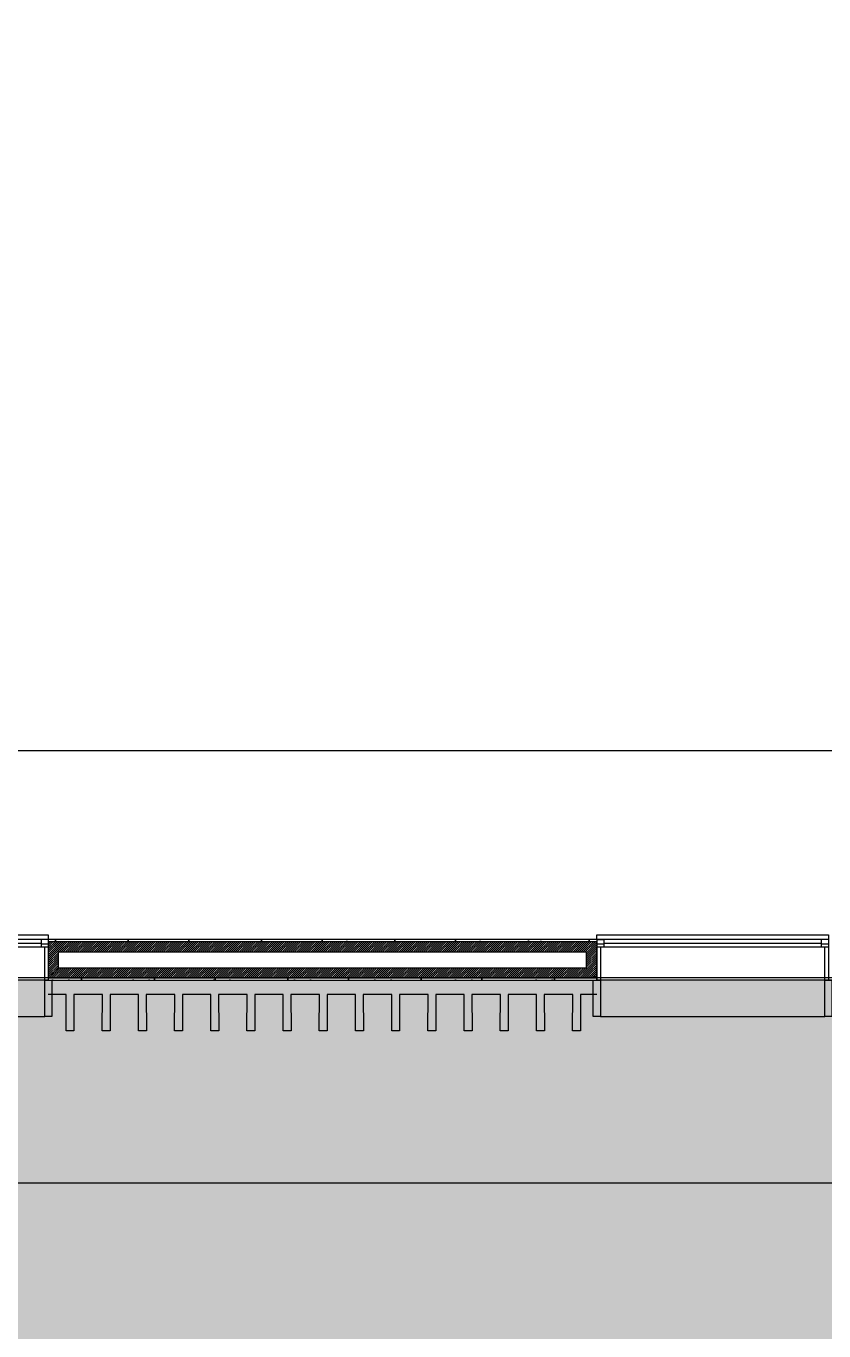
# Model space of a CAD drawing. Header units: millimetres. Extents: x -284281 to 1648660, y -821378 to -151356.
# Drawn here: x 180588 to 186100, y -261833 to -252820 of the extents above; entities that cross this region are included whole.
import ezdxf

# ---------------------------------------------------------------- set-up
doc = ezdxf.new("R2010")
doc.units = ezdxf.units.MM
doc.header["$MEASUREMENT"] = 0
doc.set_wipeout_variables(frame=1)
doc.linetypes.add('Traits', pattern=[282.222223, 141.111112, -141.111112])
doc.linetypes.add('Wipeout_Contour', pattern=[1000, 0, -1000])
for name, color, linetype in [('Cotations - 1_100', 7, 'Continuous'), ('Fenêtres ARCHICAD', 7, 'Continuous'), ('Nouveau_0', 7, 'Continuous'), ('Sols_ Dalles', 7, 'Continuous')]:
    doc.layers.add(name, color=color, linetype=linetype)
doc.styles.add('STYLE_GENERE_2', font='arial.ttf')
doc.dimstyles.new('STYLE_GENERE__1', dxfattribs={"dimtxt": 250, "dimasz": 190, "dimexe": 0.18, "dimexo": 0.0625, "dimgap": 0, "dimtad": 1, "dimtih": 1, "dimtoh": 1, "dimlfac": 0.001, "dimzin": 0, "dimdsep": 46, "dimtxsty": 'STYLE_GENERE_2', "dimblk": 'ARROWHEAD_6', "dimblk1": 'ARROWHEAD_6', "dimblk2": 'ARROWHEAD_6', "dimcen": 0.09, "dimse1": 1, "dimse2": 1, "dimclrd": 7, "dimclre": 7, "dimclrt": 7, "dimazin": 0, "dimtfac": 1, "dimtdec": 4, "dimtmove": 0, "dimatfit": 3, "dimfxl": 1, "dimtolj": 1, "dimtzin": 0, "dimarcsym": 0})
doc.dimstyles.new('STYLE_GENERE__2', dxfattribs={"dimtxt": 250, "dimasz": 190, "dimexe": 0.18, "dimexo": 0.0625, "dimgap": 0, "dimtad": 1, "dimlfac": 0.001, "dimzin": 0, "dimdsep": 46, "dimtxsty": 'STYLE_GENERE_2', "dimblk": 'ARROWHEAD_6', "dimblk1": 'ARROWHEAD_6', "dimblk2": 'ARROWHEAD_6', "dimcen": 0.09, "dimse1": 1, "dimse2": 1, "dimclrd": 7, "dimclre": 7, "dimclrt": 7, "dimazin": 0, "dimtfac": 1, "dimtdec": 4, "dimtmove": 0, "dimatfit": 3, "dimfxl": 1, "dimtolj": 1, "dimtzin": 0, "dimarcsym": 0})
pattern_1 = [(45, (0, 175), (-55.684659, 55.684659), [0, -52.5, 0, -78.75]), (110, (175, 175), (74.000794, 26.934086), [0, -38.5, 0, -66.5])]
pattern_2 = [(45, (0, 0), (-7.0710678, 7.0710678), [])]

# ---------------------------------------------------------------- blocks, each defined once
blk = doc.blocks.new('Fenêtre 25_2')
at = {"layer": 'Fenêtres ARCHICAD', "color": 7, "linetype": 'Continuous', "lineweight": 5}
for p, q in [((-775, 480), (-825, 480)), ((-825, 480), (-825, 230)), ((-775, 480), (775, 480)), ((-775, 230), (-775, 480)), ((825, 480), (775, 480)), ((775, 480), (775, 230)), ((825, 230), (825, 480)), ((-825, 230), (-775, 230)), ((-825, 230), (-800, 230)), ((-825, 230), (-800, 230)), ((-775, 230), (-800, 230)), ((-800, 230), (-800, 0)), ((-800, 215), (-800, 230)), ((-800, 215), (-800, 230)), ((-800, 145), (-800, 215)), ((-800, 145), (-800, 215)), ((-800, 145), (-800, 215)), ((-800, 145), (-800, 215)), ((-775, 0), (-775, 230)), ((800, 230), (775, 230)), ((775, 230), (775, 0)), ((775, 230), (825, 230)), ((800, 0), (800, 230)), ((800, 215), (800, 230)), ((800, 215), (800, 230)), ((800, 230), (825, 230)), ((800, 230), (825, 230)), ((800, 145), (800, 215)), ((800, 145), (800, 215)), ((800, 145), (800, 215)), ((800, 145), (800, 215)), ((-800, 35), (-800, 145)), ((-800, 35), (-800, 145)), ((-800, 35), (-800, 145)), ((-800, 35), (-800, 145)), ((800, 35), (800, 145)), ((800, 35), (800, 145)), ((800, 35), (800, 145)), ((800, 35), (800, 145)), ((-800, 0), (-800, 35)), ((-800, 0), (-800, 35)), ((-800, 0), (-775, 0)), ((-800, -35), (-800, 0)), ((-800, -35), (-800, 0)), ((775, 0), (800, 0)), ((800, 0), (800, 35)), ((800, 0), (800, 35)), ((800, -35), (800, 0)), ((800, -35), (800, 0)), ((-800, -20), (800, -20)), ((-800, -50), (-800, -35)), ((-800, -50), (-800, -35)), ((-800, -50), (-800, -83.3)), ((-800, -83.3), (800, -83.3)), ((800, -50), (800, -35)), ((800, -50), (800, -35)), ((800, -83.3), (800, -50))]:
    blk.add_line(p, q, dxfattribs=at)
at = {"layer": 'Fenêtres ARCHICAD', "color": 7, "linetype": 'Traits', "lineweight": 5}
blk.add_line((-800, -50), (800, -50), dxfattribs=at)
at = {"color": 254, "linetype": 'Wipeout_Contour', "lineweight": 0, "ltscale": 3003.33026}
blk.add_wipeout([(-750, 0), (-750, -50), (750, -50), (750, 0)], dxfattribs=at).dxf.layer = 'Fenêtres ARCHICAD'
at = {"layer": 'Fenêtres ARCHICAD', "color": 7, "linetype": 'Continuous', "lineweight": 5}
for p, q in [((-800, 0), (-750, 0)), ((-750, 0), (-750, -50)), ((-750, 0), (750, 0)), ((750, -50), (750, 0)), ((750, 0), (800, 0)), ((-750, -50), (-800, -50)), ((-750, -25), (750, -25)), ((750, -50), (-750, -50)), ((800, -50), (750, -50))]:
    blk.add_line(p, q, dxfattribs=at)
blk = doc.blocks.new('Mur_13_1', base_point=(195375, -259410.6))
at = {"color": 254, "linetype": 'Wipeout_Contour', "lineweight": 0, "ltscale": 1268138.306400707}
blk.add_wipeout([(180741.5, -259130.6), (180741.5, -259145.6), (184530.9, -259145.6), (184530.9, -259130.6)], dxfattribs=at)
at = {"color": 254, "linetype": 'Wipeout_Contour', "lineweight": 0, "ltscale": 1269004.887791983}
blk.add_wipeout([(180741.5, -259410.6), (184530.9, -259410.6), (184530.9, -259395.6), (180741.5, -259395.6)], dxfattribs=at)
at = {"linetype": 'Continuous', "lineweight": 5, "true_color": 0x5f5f5f}
h = blk.add_hatch(dxfattribs=at)
h.set_pattern_fill('ENDUIT_0001', color=251, style=0, pattern_type=2)
h.set_pattern_definition(pattern_1)
h.paths.add_polyline_path([(180741.5, -259130.6), (180741.5, -259145.6), (184530.9, -259145.6), (184530.9, -259130.6)])
h = blk.add_hatch(dxfattribs=at)
h.set_pattern_fill('ENDUIT_0001', color=251, style=0, pattern_type=2)
h.set_pattern_definition(pattern_1)
h.paths.add_polyline_path([(180741.5, -259410.6), (184530.9, -259410.6), (184530.9, -259395.6), (180741.5, -259395.6)])
at = {"color": 254, "linetype": 'Wipeout_Contour', "lineweight": 0, "ltscale": 1268865.341391922}
blk.add_wipeout([(180741.5, -259395.6), (184530.9, -259395.6), (184460.9, -259325.6), (180811.5, -259325.6)], dxfattribs=at)
at = {"linetype": 'Continuous', "lineweight": 5, "true_color": 0x5f5f5f}
h = blk.add_hatch(dxfattribs=at)
h.set_pattern_fill('BRIQUES_TERRE_CUITE__INT_97', color=251, style=0, pattern_type=2)
h.set_pattern_definition(pattern_2)
h.paths.add_polyline_path([(180741.5, -259395.6), (184530.9, -259395.6), (184460.9, -259325.6), (180811.5, -259325.6)])
at = {"color": 254, "linetype": 'Wipeout_Contour', "lineweight": 0, "ltscale": 1268570.468800005}
blk.add_wipeout([(180811.5, -259215.6), (180811.5, -259325.6), (184460.9, -259325.6), (184460.9, -259215.6)], dxfattribs=at)
at = {"color": 254, "linetype": 'Wipeout_Contour', "lineweight": 0, "ltscale": 1268277.268905619}
blk.add_wipeout([(180741.5, -259145.6), (180741.5, -259215.6), (184530.9, -259215.6), (184530.9, -259145.6)], dxfattribs=at)
at = {"linetype": 'Continuous', "lineweight": 5, "true_color": 0x5f5f5f}
h = blk.add_hatch(dxfattribs=at)
h.set_pattern_fill('BRIQUES_TERRE_CUITE__INT_97', color=251, style=0, pattern_type=2)
h.set_pattern_definition(pattern_2)
h.paths.add_polyline_path([(180741.5, -259145.6), (180741.5, -259215.6), (184530.9, -259215.6), (184530.9, -259145.6)])
at = {"color": 7, "linetype": 'Continuous', "lineweight": 5}
for p, q in [((180741.5, -259130.6), (180741.5, -259145.6)), ((184530.9, -259145.6), (180741.5, -259145.6)), ((184530.9, -259130.6), (184530.9, -259145.6))]:
    blk.add_line(p, q, dxfattribs=at)
at = {"color": 7, "linetype": 'Continuous', "lineweight": 5, "flags": 128}
blk.add_lwpolyline([(184530.9, -259130.6), (180741.5, -259130.6)], dxfattribs=at)
at = {"color": 254, "linetype": 'Wipeout_Contour', "lineweight": 0, "ltscale": 1264344.171457657}
blk.add_wipeout([(180811.5, -259325.6), (180811.5, -259215.6), (180741.5, -259215.6), (180741.5, -259395.6)], dxfattribs=at)
at = {"color": 254, "linetype": 'Wipeout_Contour', "lineweight": 0, "ltscale": 1272911.684706786}
blk.add_wipeout([(184460.9, -259325.6), (184530.9, -259395.6), (184530.9, -259215.6), (184460.9, -259215.6)], dxfattribs=at)
at = {"linetype": 'Continuous', "lineweight": 5, "true_color": 0x5f5f5f}
h = blk.add_hatch(dxfattribs=at)
h.set_pattern_fill('BRIQUES_TERRE_CUITE__INT_97', color=251, style=0, pattern_type=2)
h.set_pattern_definition(pattern_2)
h.paths.add_polyline_path([(180811.5, -259325.6), (180811.5, -259215.6), (180741.5, -259215.6), (180741.5, -259395.6)])
h = blk.add_hatch(dxfattribs=at)
h.set_pattern_fill('BRIQUES_TERRE_CUITE__INT_97', color=251, style=0, pattern_type=2)
h.set_pattern_definition(pattern_2)
h.paths.add_polyline_path([(184460.9, -259325.6), (184530.9, -259395.6), (184530.9, -259215.6), (184460.9, -259215.6)])
at = {"color": 7, "linetype": 'Continuous', "lineweight": 5}
for p, q in [((180741.5, -259145.6), (180741.5, -259180.6)), ((180741.5, -259180.6), (180741.5, -259215.6)), ((184530.9, -259145.6), (184530.9, -259180.6)), ((184530.9, -259180.6), (184530.9, -259215.6)), ((180741.5, -259215.6), (180741.5, -259325.6)), ((180741.5, -259215.6), (180741.5, -259325.6)), ((180811.5, -259215.6), (184460.9, -259215.6)), ((180811.5, -259325.6), (180811.5, -259215.6)), ((184460.9, -259325.6), (184460.9, -259215.6)), ((184530.9, -259215.6), (184530.9, -259325.6)), ((184530.9, -259215.6), (184530.9, -259325.6)), ((180741.5, -259325.6), (180741.5, -259395.6)), ((180741.5, -259325.6), (180741.5, -259395.6)), ((180811.5, -259325.6), (184460.9, -259325.6)), ((184530.9, -259325.6), (184530.9, -259395.6)), ((184530.9, -259325.6), (184530.9, -259395.6)), ((180741.5, -259395.6), (184530.9, -259395.6)), ((180741.5, -259395.6), (180741.5, -259410.6)), ((180741.5, -259410.6), (180766.5, -259410.6)), ((184505.9, -259410.6), (184530.9, -259410.6)), ((184530.9, -259395.6), (184530.9, -259410.6))]:
    blk.add_line(p, q, dxfattribs=at)
at = {"color": 7, "linetype": 'Continuous', "lineweight": 5, "flags": 128}
blk.add_lwpolyline([(180741.5, -259410.6), (184530.9, -259410.6)], dxfattribs=at)
at = {"layer": 'Fenêtres ARCHICAD', "color": 7, "linetype": 'Continuous', "lineweight": 5, "xscale": -1, "zscale": 1000, "rotation": 179.9999999999997}
for p in [(179941.5, -259180.6), (185330.9, -259180.6)]:
    blk.add_blockref('Fenêtre 25_2', p, dxfattribs=at)
blk = doc.blocks.new('Tôle profilée 25_38')
at = {"color": 7, "linetype": 'Continuous', "lineweight": 5}
for p, q in [((0, 3789.5), (0, 3676.5)), ((-250, 3677.5), (-250, 3650)), ((0, 3676.5), (-250, 3677.5)), ((-250, 3650), (-250, 3622.5)), ((-250, 3622.5), (0, 3623.5)), ((0, 3623.5), (0, 3426.5)), ((-250, 3427.5), (-250, 3400)), ((0, 3426.5), (-250, 3427.5)), ((-250, 3400), (-250, 3372.5)), ((-250, 3372.5), (0, 3373.5)), ((0, 3373.5), (0, 3176.5)), ((-250, 3177.5), (-250, 3150)), ((0, 3176.5), (-250, 3177.5)), ((-250, 3150), (-250, 3122.5)), ((-250, 3122.5), (0, 3123.5)), ((0, 3123.5), (0, 2926.5)), ((-250, 2927.5), (-250, 2900)), ((0, 2926.5), (-250, 2927.5)), ((-250, 2900), (-250, 2872.5)), ((-250, 2872.5), (0, 2873.5)), ((0, 2873.5), (0, 2676.5)), ((-250, 2677.5), (-250, 2650)), ((0, 2676.5), (-250, 2677.5)), ((-250, 2650), (-250, 2622.5)), ((-250, 2622.5), (0, 2623.5)), ((0, 2623.5), (0, 2426.5)), ((-250, 2427.5), (-250, 2400)), ((0, 2426.5), (-250, 2427.5)), ((-250, 2400), (-250, 2372.5)), ((-250, 2372.5), (0, 2373.5)), ((0, 2373.5), (0, 2176.5)), ((-250, 2177.5), (-250, 2150)), ((0, 2176.5), (-250, 2177.5)), ((-250, 2150), (-250, 2122.5)), ((-250, 2122.5), (0, 2123.5)), ((0, 2123.5), (0, 1926.5)), ((-250, 1927.5), (-250, 1900)), ((0, 1926.5), (-250, 1927.5)), ((-250, 1900), (-250, 1872.5)), ((-250, 1872.5), (0, 1873.5)), ((0, 1873.5), (0, 1676.5)), ((-250, 1677.5), (-250, 1650)), ((0, 1676.5), (-250, 1677.5)), ((-250, 1650), (-250, 1622.5)), ((-250, 1622.5), (0, 1623.5)), ((0, 1623.5), (0, 1426.5)), ((-250, 1427.5), (-250, 1400)), ((0, 1426.5), (-250, 1427.5)), ((-250, 1400), (-250, 1372.5)), ((-250, 1372.5), (0, 1373.5)), ((0, 1373.5), (0, 1176.5)), ((-250, 1177.5), (-250, 1150)), ((0, 1176.5), (-250, 1177.5)), ((-250, 1150), (-250, 1122.5)), ((-250, 1122.5), (0, 1123.5)), ((0, 1123.5), (0, 926.5)), ((-250, 927.5), (-250, 900)), ((0, 926.5), (-250, 927.5)), ((-250, 900), (-250, 872.5)), ((-250, 872.5), (0, 873.5)), ((0, 873.5), (0, 676.5)), ((-250, 677.5), (-250, 650)), ((0, 676.5), (-250, 677.5)), ((-250, 650), (-250, 622.5)), ((-250, 622.5), (0, 623.5)), ((0, 623.5), (0, 426.5)), ((-250, 427.5), (-250, 400)), ((0, 426.5), (-250, 427.5)), ((-250, 400), (-250, 372.5)), ((-250, 372.5), (0, 373.5)), ((0, 373.5), (0, 176.5)), ((-250, 177.5), (-250, 150)), ((0, 176.5), (-250, 177.5)), ((-250, 150), (-250, 122.5)), ((-250, 122.5), (0, 123.5)), ((0, 123.5), (0, 0))]:
    blk.add_line(p, q, dxfattribs=at)
blk = doc.blocks.new('*D549')
at = {"layer": 'Cotations - 1_100', "color": 7, "linetype": 'Continuous', "lineweight": 5, "transparency": 16777216}
for p, q in [((170588.6, -259410.6), (170588.6, -259260.6)), ((170688.6, -259510.6), (170488.6, -259310.6)), ((170776.1, -259410.6), (170401.1, -259410.6)), ((170588.6, -271829.4), (170588.6, -259410.6)), ((170488.6, -271729.4), (170688.6, -271929.4)), ((170776.1, -271829.4), (170401.1, -271829.4)), ((170588.6, -271979.4), (170588.6, -271829.4))]:
    blk.add_line(p, q, dxfattribs=at)
at = {"layer": 'Cotations - 1_100', "color": 7, "lineweight": 5, "transparency": 16777216, "insert": (170538.6, -266047.4), "char_height": 250, "attachment_point": 7, "rotation": 90, "style": 'STYLE_GENERE_2'}
blk.add_mtext('\\A1;{\\pql;\\fArial|b0|i0|c0|p38;12,42}', dxfattribs=at)
blk = doc.blocks.new('ARROWHEAD_6')
at = {"color": 0, "linetype": 'Continuous', "lineweight": 0}
for p, q in [((-0.5, -0.5), (0.5, 0.5)), ((0, 0), (-1, 0))]:
    blk.add_line(p, q, dxfattribs=at)
blk = doc.blocks.new('*D565')
at = {"layer": 'Cotations - 1_100', "color": 7, "linetype": 'Continuous', "lineweight": 5, "transparency": 16777216}
for p, q in [((163140.7, -258011.3), (163140.7, -257636.3)), ((187867, -258011.3), (187867, -257636.3)), ((163240.7, -257723.8), (163040.7, -257923.8)), ((187767, -257923.8), (187967, -257723.8)), ((162990.7, -257823.8), (163140.7, -257823.8)), ((163140.7, -257823.8), (187867, -257823.8))]:
    blk.add_line(p, q, dxfattribs=at)
at = {"layer": 'Cotations - 1_100', "color": 7, "lineweight": 5, "transparency": 16777216, "char_height": 250, "attachment_point": 7, "style": 'STYLE_GENERE_2'}
for s, insert in [('\\A1;{\\pql;\\fArial|b0|i0|c0|p38;24,73}', (174743.8, -257773.8)), ('\\A1;{\\pql;\\fArial|b0|i0|c0|p38;0,10}', (187101.8, -257773.8))]:
    blk.add_mtext(s, dxfattribs=dict(at, insert=insert))

msp = doc.modelspace()

# ---------------------------------------------------------------- hatches: boundary and pattern name
at = {"linetype": 'Continuous', "lineweight": 0, "true_color": 0x6f6f6f}
h = msp.add_hatch(color=8, dxfattribs=at)
h.paths.add_polyline_path([(141848.4421, -295062.57111), (269220.82107, -293826.86817), (269220.82107, -270902.73426), (268763.04853, -270902.73426), (254213.59981, -271040.57524), (254213.59981, -163437.63526), (153156.19977, -163437.63526), (153156.19977, -271040.57524), (153182.9625, -271040.57014), (153183.14559, -272000.51417, -0.4094273642), (149183.68145, -275935.04226), (141848.4421, -275935.04226)])
h.paths.add_polyline_path([(158435.58359, -260639.95299), (155145.58359, -260639.95299), (155145.58359, -248364.9528), (155145.58359, -243089.97435), (155145.58359, -242189.97435), (158435.58359, -242189.97435)], flags=0)
h.paths.add_polyline_path([(161503.43335, -171995.57011), (161503.43335, -193810.57122), (161503.43335, -230015.57011), (161503.43335, -260810.57129), (196775.04197, -260810.57129), (196775.04197, -222495.57011), (186955.54197, -222495.57011), (186955.54197, -218295.57011), (196754.55038, -218295.57011), (196754.55038, -208495.57004), (196754.55038, -204495.57011), (193355.54197, -204495.57011), (193355.54197, -195161.53481), (195576.03357, -195161.53481), (195576.03357, -189810.57129), (217850.06795, -189810.57129), (217850.06795, -262266.88531), (245610.04479, -262266.88531), (245610.04479, -253395.57129), (245626.03357, -253395.57129), (246426.03357, -253395.57129), (247826.03357, -253395.57129), (247826.03357, -248005.57129), (247826.03357, -246605.57129), (245626.03357, -246605.57129), (245610.04479, -246605.57129), (245610.04479, -171995.57011), (212806.27958, -171995.57011)], flags=0)
h.paths.add_polyline_path([(162737.04244, -269433.91257, -0.0903186603), (162858.77258, -268727.62319, -0.2014487277), (163912.63869, -267592.73981, -0.1042114453), (164718.00561, -267415.05524), (165317.97869, -267409.37112, -0.1040446075), (166125.35422, -267571.24421, -0.2382554567), (167284.25653, -268953.31764, -0.0551886218), (167336.83602, -269390.33428), (167338.93075, -269611.43843), (167351.04633, -270890.26697), (167092.5827, -271892.76052, -0.2679491924), (165370.08316, -272909.1243), (164770.11009, -272914.80843, -0.1937174639), (163379.25202, -272370.18517, -0.0705687558), (163028.66346, -271931.26196, -0.1316524976), (162751.25276, -270933.84526)], flags=0)
h.paths.add_polyline_path([(175327.75206, -275599.00212, -0.4157910988), (173316.98603, -273599.0311), (173316.98603, -273452.05237), (173330.48786, -267377.82411, -0.3805567013), (175316.98603, -265609.82626), (175394.71409, -265609.82626), (175394.71409, -270609.82626), (190394.71409, -270609.82626), (190394.71409, -265609.82626), (195356.19118, -265609.82626, -0.4142135624), (196856.19118, -267109.82626), (196856.19118, -273660.69924, -0.3455016121), (195137.28541, -275433.43196)], flags=0)
h.paths.add_polyline_path([(205510.09252, -271504.08297, -0.1344739343), (205230.94767, -270484.93746), (205230.94767, -268984.93746, -0.4142135624), (207230.94767, -266984.93746), (207830.94767, -266984.93746, -0.4142135624), (209830.94767, -268984.93746), (209830.94767, -270484.93746, -0.1288203455), (209574.03043, -271465.58136, -0.2709362909), (207830.94767, -272484.93746), (207230.94767, -272484.93746, -0.2649799965)], flags=0)
h.paths.add_polyline_path([(217862.68721, -273329.32486), (217869.94938, -267730.33623, -0.0985615086), (218100.71805, -266943.72092), (218117.68082, -266951.54513, -0.2588490016), (219955.479, -265605.82722), (219953.14148, -265587.29374), (220637.56856, -265587.29374), (220637.56856, -265687.29374), (220637.56856, -270687.29374), (250537.56856, -270687.29374), (250537.56856, -265687.29374), (252208.00356, -265687.29374), (254186.29382, -265687.29374), (254186.29382, -267687.29374), (254186.29382, -271062.25464, 0.001345761), (254186.3228, -271073.02067), (254197.20856, -273095.23292, -0.4142135624), (252208.00356, -275105.96997), (243484.53401, -275105.96997, -0.0051889555), (243431.43827, -275116.10287), (235447.992, -275196.19066), (220071.01237, -275253.23979, -0.3865533313), (217873.0891, -273475.38502, -0.0251892193)], flags=0)
at = {"linetype": 'Continuous', "lineweight": 0, "true_color": 0xa7a7a7}
msp.add_hatch(color=253, dxfattribs=at).paths.add_polyline_path([(181159.8103, -266071.40434, 1), (191159.8103, -266071.40434, 1)])
at = {"layer": 'Sols_ Dalles', "linetype": 'Continuous', "lineweight": 0, "true_color": 0x2e271c}
msp.add_hatch(color=250, dxfattribs=at).paths.add_polyline_path([(161503.43335, -171995.57011), (161503.43335, -230015.57011), (161503.43335, -260810.57129), (196775.04197, -260810.57129), (196775.04197, -260795.57129), (196775.04197, -258649.98223), (196775.04197, -258010.55782), (196775.04197, -222495.57011), (186955.54197, -222495.57011), (186955.54197, -218295.57011), (196754.55038, -218295.57011), (196754.55038, -204495.57011), (193355.54197, -204495.57011), (193355.54197, -195161.53481), (195576.03357, -195161.53481), (195576.03357, -189810.57129), (217805.54197, -189810.57129), (217805.54197, -253395.57011), (217805.54197, -253415.57129), (219205.54197, -253415.57129), (219205.54197, -253395.57011), (219205.54197, -188410.57129), (191955.54197, -188410.57129), (191955.54197, -190035.07573), (194140.4759, -190023.06089), (194160.9675, -193749.51998), (191976.03357, -193761.53481), (191955.54197, -200380.57011), (191955.54197, -205895.57011), (195354.55038, -205895.57011), (195354.55038, -216895.57011), (185555.54197, -216895.57011), (185555.54197, -223895.57011), (195354.55038, -223895.57011), (195354.55038, -258649.98223), (195354.55038, -259410.57129), (163990.22193, -259410.57129), (162860.68142, -259410.57129), (162860.68142, -231415.57011), (162860.68142, -173395.57011), (244226.03357, -173395.57011), (244226.03357, -248005.57129), (245626.03357, -248005.57129), (246426.03357, -248005.57129), (246426.03357, -251817.03038), (245610.04479, -251817.03038), (244211.03357, -251817.03038), (244211.03357, -253395.57129), (246426.03357, -253395.57129), (247826.03357, -253395.57129), (247826.03357, -248005.57129), (247826.03357, -246605.57129), (245626.03357, -246605.57129), (245626.03357, -171995.57011)])

# ---------------------------------------------------------------- linework, layer by layer
at = {"layer": 'Sols_ Dalles', "color": 250, "linetype": 'Continuous', "lineweight": 5, "true_color": 0x1f1f1f}
for points in [[(161503.43335, -230015.57011), (161503.43335, -260810.57129), (196775.04197, -260810.57129), (196775.04197, -260795.57129), (196775.04197, -258649.98223), (196775.04197, -258010.55782), (196775.04197, -222495.57011)], [(195354.55038, -223895.57011), (195354.55038, -258649.98223), (195354.55038, -259410.57129), (163990.22193, -259410.57129), (162860.68142, -259410.57129), (162860.68142, -231415.57011)]]:
    msp.add_lwpolyline(points, dxfattribs=at)

# ---------------------------------------------------------------- next in the draw order: block references
at = {"color": 7, "lineweight": 5}
msp.add_blockref('Mur_13_1', (195375.04197, -259410.57129), dxfattribs=at)

# ---------------------------------------------------------------- next in the draw order: linework, layer by layer
at = {"layer": 'Nouveau_0', "color": 7, "linetype": 'Continuous', "lineweight": 5}
msp.add_lwpolyline([(195376.03357, -231395.57011), (195376.03357, -259395.57011), (162876.03357, -259395.57011), (162876.03357, -231395.57011)], close=True, dxfattribs=at)

# ---------------------------------------------------------------- next in the draw order: block references
at = {"color": 7, "linetype": 'Continuous', "lineweight": 5, "xscale": -1, "zscale": 1000, "rotation": 270}
msp.add_blockref('Tôle profilée 25_38', (180741.46316, -259510.57129), dxfattribs=at)

# ---------------------------------------------------------------- next in the draw order: dimensions: what is measured, and where the dimension line sits
at = {"layer": 'Cotations - 1_100', "color": 7, "linetype": 'Continuous', "lineweight": 5}
dim = msp.add_linear_dim(base=(187866.9589, -257823.82222), p1=(163140.68142, -259130.57129), p2=(187866.9589, -257832.93963), dimstyle='STYLE_GENERE__1', dxfattribs=at)
dim.commit()
dim.dimension.update_dxf_attribs({"geometry": '*D565', "text_midpoint": (175163.82012, -257648.82222), "dimtype": 160})
dim = msp.add_linear_dim(base=(170588.57942, -259410.57129), p1=(173777.12551, -271829.4314), p2=(195375.04197, -259410.57129), angle=90, dimstyle='STYLE_GENERE__2', dxfattribs=at)
dim.commit()
dim.dimension.update_dxf_attribs({"geometry": '*D549', "text_midpoint": (170413.57942, -265627.42888), "dimtype": 160, "text_rotation": 90})

doc.saveas('drawing.dxf')
